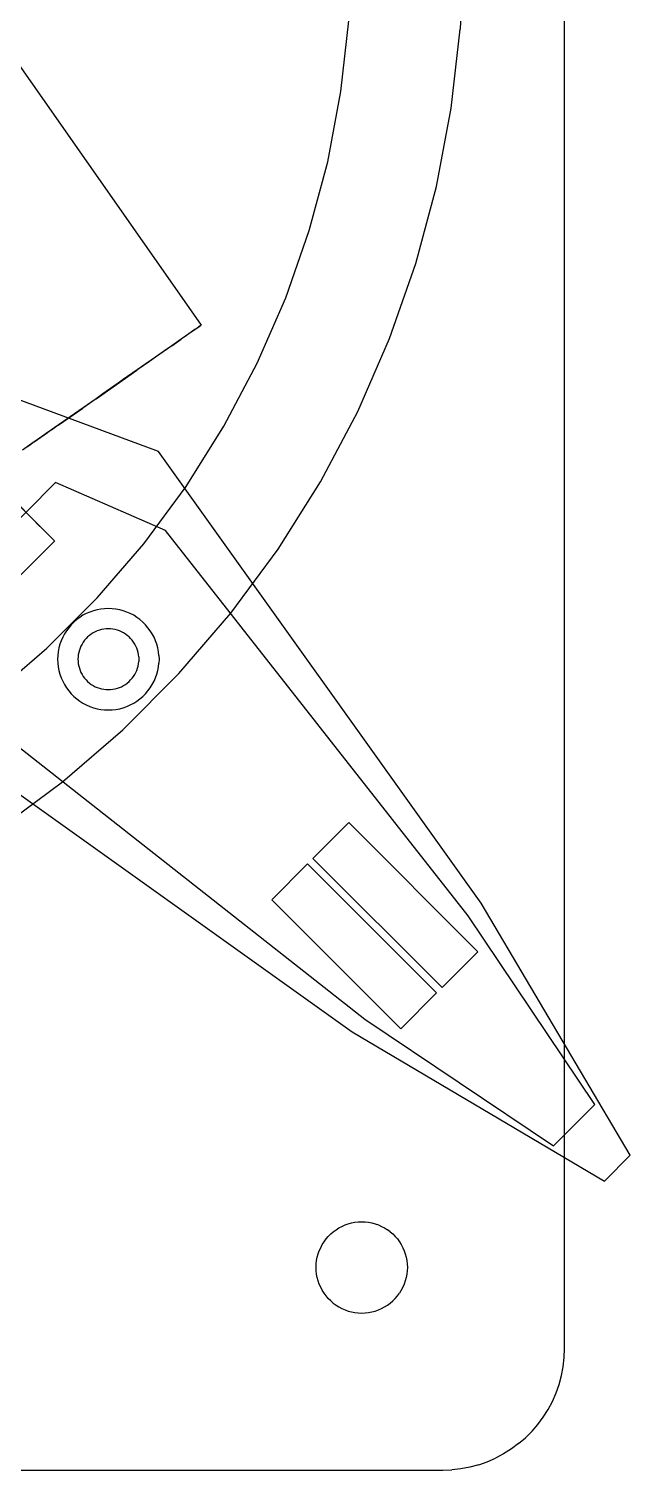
# Model space of a CAD drawing. Header units: millimetres. Extents: x -180 to 1414, y -663 to 972.
# Drawn here: x 1262.2 to 1321.5, y 355 to 497.2 of the extents above; entities that cross this region are included whole.
import ezdxf

# ---------------------------------------------------------------- set-up
doc = ezdxf.new("R2010")
doc.units = ezdxf.units.MM
doc.layers.add('TOP', color=8, linetype='Continuous')

msp = doc.modelspace()

# ---------------------------------------------------------------- linework, layer by layer
at = {"layer": 'TOP'}
for p, q in [((1315, 367), (1315, 533)), ((1238.94, 525.37), (1279.15, 467.95)), ((1305, 505), (1304.71, 497.15)), ((1305, 505), (1304.71, 497.15)), ((1292.95, 490.99), (1293.74, 497.98)), ((1292.95, 490.99), (1293.74, 497.98)), ((1303.83, 489.35), (1304.71, 497.15)), ((1303.83, 489.35), (1304.71, 497.15)), ((1291.64, 484.08), (1292.95, 490.99)), ((1291.64, 484.08), (1292.95, 490.99)), ((1302.37, 481.64), (1303.83, 489.35)), ((1302.37, 481.64), (1303.83, 489.35)), ((1289.82, 477.29), (1291.64, 484.08)), ((1289.82, 477.29), (1291.64, 484.08)), ((1300.34, 474.05), (1302.37, 481.64)), ((1300.34, 474.05), (1302.37, 481.64)), ((1287.5, 470.66), (1289.82, 477.29)), ((1287.5, 470.66), (1289.82, 477.29)), ((1297.74, 466.64), (1300.34, 474.05)), ((1297.74, 466.64), (1300.34, 474.05)), ((1284.69, 464.21), (1287.5, 470.66)), ((1284.69, 464.21), (1287.5, 470.66)), ((1278.53, 467.51), (1279.05, 467.88)), ((1279.05, 467.88), (1278.75, 467.67)), ((1279.05, 467.88), (1278.92, 467.79)), ((1279.15, 467.95), (1279.05, 467.88)), ((1279.12, 467.93), (1279.05, 467.88)), ((1279.12, 467.93), (1279.15, 467.95)), ((1276.27, 465.93), (1277.18, 466.57)), ((1277.18, 466.57), (1276.74, 466.26)), ((1277.94, 467.1), (1277.18, 466.57)), ((1277.58, 466.85), (1277.18, 466.57)), ((1277.94, 467.1), (1277.58, 466.85)), ((1278.75, 467.67), (1277.94, 467.1)), ((1278.53, 467.51), (1277.94, 467.1)), ((1278.26, 467.32), (1277.94, 467.1)), ((1278.53, 467.51), (1278.26, 467.32)), ((1278.75, 467.67), (1278.53, 467.51)), ((1278.92, 467.79), (1278.75, 467.67)), ((1294.6, 459.44), (1297.74, 466.64)), ((1294.6, 459.44), (1297.74, 466.64)), ((1276.27, 465.93), (1274.64, 464.79)), ((1275.22, 465.19), (1274.64, 464.79)), ((1275.76, 465.57), (1275.22, 465.19)), ((1276.27, 465.93), (1275.76, 465.57)), ((1276.74, 466.26), (1276.27, 465.93)), ((1274.64, 464.79), (1269.47, 461.17)), ((1274.64, 464.79), (1271.48, 462.58)), ((1274.64, 464.79), (1272.14, 463.04)), ((1274.64, 464.79), (1272.8, 463.5)), ((1274.05, 464.38), (1272.8, 463.5)), ((1273.43, 463.94), (1272.8, 463.5)), ((1274.05, 464.38), (1273.43, 463.94)), ((1274.64, 464.79), (1274.05, 464.38)), ((1281.41, 458), (1284.69, 464.21)), ((1281.41, 458), (1284.69, 464.21)), ((1274.95, 455.5), (1256.37, 462.38)), ((1268.8, 460.7), (1272.8, 463.5)), ((1268.8, 460.7), (1270.81, 462.11)), ((1270.81, 462.11), (1269.47, 461.17)), ((1270.81, 462.11), (1270.14, 461.64)), ((1271.48, 462.58), (1270.81, 462.11)), ((1271.48, 462.58), (1272.8, 463.5)), ((1272.14, 463.04), (1271.48, 462.58)), ((1272.8, 463.5), (1272.14, 463.04)), ((1268.8, 460.7), (1266.23, 458.9)), ((1268.8, 460.7), (1268.13, 460.23)), ((1269.47, 461.17), (1268.8, 460.7)), ((1270.14, 461.64), (1269.47, 461.17)), ((1265.06, 458.08), (1267.48, 459.78)), ((1266.85, 459.33), (1266.23, 458.9)), ((1267.48, 459.78), (1266.85, 459.33)), ((1268.13, 460.23), (1267.48, 459.78)), ((1290.93, 452.5), (1294.6, 459.44)), ((1290.93, 452.5), (1294.6, 459.44)), ((1266.23, 458.9), (1263.09, 456.71)), ((1265.06, 458.08), (1263.09, 456.71)), ((1265.06, 458.08), (1264.52, 457.7)), ((1265.63, 458.48), (1265.06, 458.08)), ((1266.23, 458.9), (1265.63, 458.48)), ((1277.67, 452.05), (1281.41, 458)), ((1277.67, 452.05), (1281.41, 458)), ((1262.69, 456.43), (1261.53, 455.61)), ((1262.69, 456.43), (1262.34, 456.17)), ((1262.69, 456.43), (1264.01, 457.35)), ((1263.09, 456.71), (1262.69, 456.43)), ((1263.53, 457.01), (1263.09, 456.71)), ((1264.01, 457.35), (1263.53, 457.01)), ((1264.52, 457.7), (1264.01, 457.35)), ((1262.34, 456.17), (1262.02, 455.95)), ((1306.77, 410.95), (1274.95, 455.5)), ((1263.51, 447.85), (1256.5, 454.86)), ((1264.17, 447.2), (1256.73, 454.63)), ((1264.4, 446.97), (1256.82, 454.55)), ((1264.57, 446.8), (1256.87, 454.49)), ((1264.67, 446.7), (1256.91, 454.45)), ((1252.58, 440.2), (1264.8, 452.42)), ((1275.63, 447.7), (1264.8, 452.42)), ((1286.76, 445.85), (1290.93, 452.5)), ((1286.76, 445.85), (1290.93, 452.5)), ((1273.49, 446.39), (1277.67, 452.05)), ((1273.49, 446.39), (1277.67, 452.05)), ((1262.61, 448.75), (1262.08, 449.29)), ((1263.09, 448.27), (1262.61, 448.75)), ((1263.51, 447.85), (1263.09, 448.27)), ((1254.8, 436.76), (1264.7, 446.66)), ((1263.87, 447.49), (1263.51, 447.85)), ((1264.17, 447.2), (1263.87, 447.49)), ((1264.4, 446.97), (1264.17, 447.2)), ((1264.57, 446.8), (1264.4, 446.97)), ((1264.67, 446.7), (1264.57, 446.8)), ((1264.67, 446.7), (1264.7, 446.66)), ((1305.5, 409.68), (1275.63, 447.7)), ((1268.91, 441.06), (1273.49, 446.39)), ((1268.91, 441.06), (1273.49, 446.39)), ((1282.09, 439.53), (1286.76, 445.85)), ((1282.09, 439.53), (1286.76, 445.85)), ((1263.94, 436.09), (1268.91, 441.06)), ((1263.94, 436.09), (1268.91, 441.06)), ((1267.83, 439.5), (1267.5, 439.33)), ((1268.18, 439.65), (1267.83, 439.5)), ((1268.53, 439.77), (1268.18, 439.65)), ((1268.89, 439.87), (1268.53, 439.77)), ((1269.26, 439.94), (1268.89, 439.87)), ((1269.63, 439.98), (1269.26, 439.94)), ((1270, 440), (1269.63, 439.98)), ((1270.38, 439.98), (1270, 440)), ((1270.75, 439.94), (1270.38, 439.98)), ((1271.12, 439.87), (1270.75, 439.94)), ((1271.48, 439.77), (1271.12, 439.87)), ((1271.83, 439.65), (1271.48, 439.77)), ((1272.17, 439.5), (1271.83, 439.65)), ((1272.5, 439.33), (1272.17, 439.5)), ((1276.97, 433.58), (1282.09, 439.53)), ((1276.97, 433.58), (1282.09, 439.53)), ((1266.09, 438.11), (1265.87, 437.81)), ((1266.34, 438.4), (1266.09, 438.11)), ((1266.6, 438.66), (1266.34, 438.4)), ((1266.89, 438.91), (1266.6, 438.66)), ((1267.19, 439.13), (1266.89, 438.91)), ((1267.5, 439.33), (1267.19, 439.13)), ((1269.56, 437.96), (1269.34, 437.92)), ((1269.78, 437.99), (1269.56, 437.96)), ((1270, 438), (1269.78, 437.99)), ((1270.23, 437.99), (1270, 438)), ((1270.45, 437.96), (1270.23, 437.99)), ((1270.67, 437.92), (1270.45, 437.96)), ((1272.82, 439.13), (1272.5, 439.33)), ((1273.12, 438.91), (1272.82, 439.13)), ((1273.4, 438.66), (1273.12, 438.91)), ((1273.67, 438.4), (1273.4, 438.66)), ((1273.91, 438.11), (1273.67, 438.4)), ((1274.13, 437.81), (1273.91, 438.11)), ((1265.35, 436.82), (1265.23, 436.47)), ((1265.5, 437.17), (1265.35, 436.82)), ((1265.67, 437.5), (1265.5, 437.17)), ((1265.87, 437.81), (1265.67, 437.5)), ((1267.52, 436.69), (1267.41, 436.5)), ((1267.66, 436.87), (1267.52, 436.69)), ((1267.8, 437.04), (1267.66, 436.87)), ((1267.96, 437.2), (1267.8, 437.04)), ((1268.13, 437.34), (1267.96, 437.2)), ((1268.31, 437.48), (1268.13, 437.34)), ((1268.5, 437.59), (1268.31, 437.48)), ((1268.7, 437.7), (1268.5, 437.59)), ((1268.91, 437.79), (1268.7, 437.7)), ((1269.12, 437.86), (1268.91, 437.79)), ((1269.34, 437.92), (1269.12, 437.86)), ((1270.89, 437.86), (1270.67, 437.92)), ((1271.1, 437.79), (1270.89, 437.86)), ((1271.31, 437.7), (1271.1, 437.79)), ((1271.5, 437.59), (1271.31, 437.7)), ((1271.69, 437.48), (1271.5, 437.59)), ((1271.87, 437.34), (1271.69, 437.48)), ((1272.04, 437.2), (1271.87, 437.34)), ((1272.2, 437.04), (1272.04, 437.2)), ((1272.35, 436.87), (1272.2, 437.04)), ((1272.48, 436.69), (1272.35, 436.87)), ((1272.6, 436.5), (1272.48, 436.69)), ((1274.33, 437.5), (1274.13, 437.81)), ((1274.51, 437.17), (1274.33, 437.5)), ((1274.66, 436.82), (1274.51, 437.17)), ((1274.78, 436.47), (1274.66, 436.82)), ((1258.61, 431.51), (1263.94, 436.09)), ((1258.61, 431.51), (1263.94, 436.09)), ((1265.02, 435.37), (1265, 435)), ((1265.06, 435.74), (1265.02, 435.37)), ((1265.13, 436.11), (1265.06, 435.74)), ((1265.23, 436.47), (1265.13, 436.11)), ((1267.01, 435.22), (1267, 435)), ((1267.04, 435.44), (1267.01, 435.22)), ((1267.08, 435.66), (1267.04, 435.44)), ((1267.14, 435.88), (1267.08, 435.66)), ((1267.21, 436.09), (1267.14, 435.88)), ((1267.3, 436.3), (1267.21, 436.09)), ((1267.41, 436.5), (1267.3, 436.3)), ((1272.71, 436.3), (1272.6, 436.5)), ((1272.8, 436.09), (1272.71, 436.3)), ((1272.87, 435.88), (1272.8, 436.09)), ((1272.93, 435.66), (1272.87, 435.88)), ((1272.97, 435.44), (1272.93, 435.66)), ((1273, 435.22), (1272.97, 435.44)), ((1273, 435.22), (1273, 435)), ((1274.88, 436.11), (1274.78, 436.47)), ((1274.95, 435.74), (1274.88, 436.11)), ((1274.99, 435.37), (1274.95, 435.74)), ((1274.99, 435.37), (1275, 435)), ((1265, 435), (1265.02, 434.62)), ((1265.02, 434.62), (1265.06, 434.25)), ((1265.06, 434.25), (1265.13, 433.88)), ((1265.13, 433.88), (1265.23, 433.52)), ((1267, 435), (1267.01, 434.77)), ((1267.01, 434.77), (1267.04, 434.55)), ((1267.04, 434.55), (1267.08, 434.33)), ((1267.08, 434.33), (1267.14, 434.11)), ((1267.14, 434.11), (1267.21, 433.9)), ((1267.21, 433.9), (1267.3, 433.69)), ((1267.3, 433.69), (1267.41, 433.5)), ((1272.6, 433.5), (1272.71, 433.69)), ((1272.71, 433.69), (1272.8, 433.9)), ((1272.8, 433.9), (1272.87, 434.11)), ((1272.87, 434.11), (1272.93, 434.33)), ((1272.93, 434.33), (1272.97, 434.55)), ((1272.97, 434.55), (1273, 434.77)), ((1273, 435), (1273, 434.77)), ((1274.78, 433.52), (1274.88, 433.88)), ((1274.88, 433.88), (1274.95, 434.25)), ((1274.95, 434.25), (1274.99, 434.62)), ((1275, 435), (1274.99, 434.62)), ((1265.23, 433.52), (1265.35, 433.17)), ((1265.35, 433.17), (1265.5, 432.83)), ((1265.5, 432.83), (1265.67, 432.5)), ((1265.67, 432.5), (1265.87, 432.18)), ((1267.41, 433.5), (1267.52, 433.31)), ((1267.52, 433.31), (1267.66, 433.13)), ((1267.66, 433.13), (1267.8, 432.96)), ((1267.8, 432.96), (1267.96, 432.8)), ((1267.96, 432.8), (1268.13, 432.65)), ((1268.13, 432.65), (1268.31, 432.52)), ((1268.31, 432.52), (1268.5, 432.4)), ((1268.5, 432.4), (1268.7, 432.29)), ((1268.7, 432.29), (1268.91, 432.2)), ((1271.1, 432.2), (1271.31, 432.29)), ((1271.31, 432.29), (1271.5, 432.4)), ((1271.42, 428.03), (1276.97, 433.58)), ((1271.42, 428.03), (1276.97, 433.58)), ((1271.5, 432.4), (1271.69, 432.52)), ((1271.69, 432.52), (1271.87, 432.65)), ((1271.87, 432.65), (1272.04, 432.8)), ((1272.04, 432.8), (1272.2, 432.96)), ((1272.2, 432.96), (1272.35, 433.13)), ((1272.35, 433.13), (1272.48, 433.31)), ((1272.48, 433.31), (1272.6, 433.5)), ((1274.13, 432.18), (1274.33, 432.5)), ((1274.33, 432.5), (1274.51, 432.83)), ((1274.51, 432.83), (1274.66, 433.17)), ((1274.66, 433.17), (1274.78, 433.52)), ((1265.87, 432.18), (1266.09, 431.88)), ((1266.09, 431.88), (1266.34, 431.6)), ((1266.34, 431.6), (1266.6, 431.33)), ((1266.6, 431.33), (1266.89, 431.09)), ((1266.89, 431.09), (1267.19, 430.87)), ((1267.19, 430.87), (1267.5, 430.67)), ((1268.91, 432.2), (1269.12, 432.13)), ((1269.12, 432.13), (1269.34, 432.07)), ((1269.34, 432.07), (1269.56, 432.03)), ((1269.56, 432.03), (1269.78, 432)), ((1269.78, 432), (1270, 432)), ((1270, 432), (1270.23, 432)), ((1270.23, 432), (1270.45, 432.03)), ((1270.45, 432.03), (1270.67, 432.07)), ((1270.67, 432.07), (1270.89, 432.13)), ((1270.89, 432.13), (1271.1, 432.2)), ((1272.5, 430.67), (1272.82, 430.87)), ((1272.82, 430.87), (1273.12, 431.09)), ((1273.12, 431.09), (1273.4, 431.33)), ((1273.4, 431.33), (1273.67, 431.6)), ((1273.67, 431.6), (1273.91, 431.88)), ((1273.91, 431.88), (1274.13, 432.18)), ((1249.5, 430.05), (1294.05, 398.23)), ((1267.5, 430.67), (1267.83, 430.49)), ((1267.83, 430.49), (1268.18, 430.34)), ((1268.18, 430.34), (1268.53, 430.22)), ((1268.53, 430.22), (1268.89, 430.12)), ((1268.89, 430.12), (1269.26, 430.05)), ((1269.26, 430.05), (1269.63, 430.01)), ((1269.63, 430.01), (1270, 430)), ((1270, 430), (1270.38, 430.01)), ((1270.38, 430.01), (1270.75, 430.05)), ((1270.75, 430.05), (1271.12, 430.12)), ((1271.12, 430.12), (1271.48, 430.22)), ((1271.48, 430.22), (1271.83, 430.34)), ((1271.83, 430.34), (1272.17, 430.49)), ((1272.17, 430.49), (1272.5, 430.67)), ((1257.3, 429.37), (1295.32, 399.5)), ((1265.47, 422.91), (1271.42, 428.03)), ((1265.47, 422.91), (1271.42, 428.03)), ((1259.15, 418.24), (1265.47, 422.91)), ((1259.15, 418.24), (1265.47, 422.91)), ((1290.19, 415.34), (1293.73, 418.88)), ((1306.46, 406.15), (1293.73, 418.88)), ((1290.19, 415.34), (1302.92, 402.62)), ((1286.12, 411.27), (1289.66, 414.81)), ((1289.66, 414.81), (1302.38, 402.08)), ((1298.85, 398.54), (1286.12, 411.27)), ((1321.48, 386.06), (1306.77, 410.95)), ((1318, 391.07), (1305.5, 409.68)), ((1306.46, 406.15), (1302.92, 402.62)), ((1298.85, 398.54), (1302.38, 402.08)), ((1294.05, 398.23), (1318.94, 383.52)), ((1295.32, 399.5), (1313.93, 387)), ((1313.93, 387), (1318, 391.07)), ((1318.94, 383.52), (1321.48, 386.06)), ((1291.7, 378.06), (1291.94, 378.3)), ((1291.94, 378.3), (1292.19, 378.52)), ((1292.19, 378.52), (1292.47, 378.72)), ((1292.47, 378.72), (1292.75, 378.9)), ((1292.75, 378.9), (1293.05, 379.05)), ((1293.05, 379.05), (1293.36, 379.19)), ((1293.36, 379.19), (1293.67, 379.3)), ((1293.67, 379.3), (1294, 379.39)), ((1294, 379.39), (1294.33, 379.45)), ((1294.33, 379.45), (1294.66, 379.49)), ((1294.66, 379.49), (1295, 379.5)), ((1295, 379.5), (1295.34, 379.49)), ((1295.34, 379.49), (1295.67, 379.45)), ((1295.67, 379.45), (1296, 379.39)), ((1296, 379.39), (1296.33, 379.3)), ((1296.33, 379.3), (1296.64, 379.19)), ((1296.64, 379.19), (1296.95, 379.05)), ((1296.95, 379.05), (1297.25, 378.9)), ((1297.25, 378.9), (1297.53, 378.72)), ((1297.81, 378.52), (1297.53, 378.72)), ((1297.81, 378.52), (1298.06, 378.3)), ((1298.06, 378.3), (1298.3, 378.06)), ((1290.81, 376.64), (1290.95, 376.95)), ((1290.95, 376.95), (1291.1, 377.25)), ((1291.1, 377.25), (1291.28, 377.53)), ((1291.28, 377.53), (1291.48, 377.81)), ((1291.48, 377.81), (1291.7, 378.06)), ((1298.3, 378.06), (1298.52, 377.81)), ((1298.52, 377.81), (1298.72, 377.53)), ((1298.72, 377.53), (1298.9, 377.25)), ((1298.9, 377.25), (1299.05, 376.95)), ((1299.05, 376.95), (1299.19, 376.64)), ((1290.51, 375.34), (1290.55, 375.67)), ((1290.55, 375.67), (1290.61, 376)), ((1290.61, 376), (1290.7, 376.33)), ((1290.7, 376.33), (1290.81, 376.64)), ((1299.19, 376.64), (1299.3, 376.33)), ((1299.3, 376.33), (1299.39, 376)), ((1299.39, 376), (1299.45, 375.67)), ((1299.45, 375.67), (1299.49, 375.34)), ((1290.5, 375), (1290.51, 375.34)), ((1290.51, 374.66), (1290.5, 375)), ((1290.55, 374.33), (1290.51, 374.66)), ((1290.61, 374), (1290.55, 374.33)), ((1290.7, 373.67), (1290.61, 374)), ((1299.39, 374), (1299.3, 373.67)), ((1299.45, 374.33), (1299.39, 374)), ((1299.49, 374.66), (1299.45, 374.33)), ((1299.49, 375.34), (1299.5, 375)), ((1299.5, 375), (1299.49, 374.66)), ((1290.81, 373.36), (1290.7, 373.67)), ((1290.95, 373.05), (1290.81, 373.36)), ((1291.1, 372.75), (1290.95, 373.05)), ((1291.28, 372.47), (1291.1, 372.75)), ((1298.9, 372.75), (1298.72, 372.47)), ((1299.05, 373.05), (1298.9, 372.75)), ((1299.19, 373.36), (1299.05, 373.05)), ((1299.3, 373.67), (1299.19, 373.36)), ((1291.48, 372.19), (1291.28, 372.47)), ((1291.7, 371.94), (1291.48, 372.19)), ((1291.94, 371.7), (1291.7, 371.94)), ((1291.94, 371.7), (1292.19, 371.48)), ((1292.19, 371.48), (1292.47, 371.28)), ((1292.47, 371.28), (1292.75, 371.1)), ((1297.25, 371.1), (1297.53, 371.28)), ((1297.53, 371.28), (1297.81, 371.48)), ((1297.81, 371.48), (1298.06, 371.7)), ((1298.06, 371.7), (1298.3, 371.94)), ((1298.3, 371.94), (1298.52, 372.19)), ((1298.52, 372.19), (1298.72, 372.47)), ((1292.75, 371.1), (1293.05, 370.95)), ((1293.05, 370.95), (1293.36, 370.81)), ((1293.36, 370.81), (1293.67, 370.7)), ((1293.67, 370.7), (1294, 370.61)), ((1294, 370.61), (1294.33, 370.55)), ((1294.33, 370.55), (1294.66, 370.51)), ((1294.66, 370.51), (1295, 370.5)), ((1295, 370.5), (1295.34, 370.51)), ((1295.34, 370.51), (1295.67, 370.55)), ((1295.67, 370.55), (1296, 370.61)), ((1296, 370.61), (1296.33, 370.7)), ((1296.33, 370.7), (1296.64, 370.81)), ((1296.64, 370.81), (1296.95, 370.95)), ((1296.95, 370.95), (1297.25, 371.1)), ((1314.97, 366.1), (1315, 367)), ((1314.87, 365.21), (1314.97, 366.1)), ((1314.47, 363.46), (1314.7, 364.33)), ((1314.7, 364.33), (1314.87, 365.21)), ((1313.81, 361.79), (1314.17, 362.62)), ((1314.17, 362.62), (1314.47, 363.46)), ((1313.39, 361), (1313.81, 361.79)), ((1312.38, 359.52), (1312.91, 360.24)), ((1312.91, 360.24), (1313.39, 361)), ((1311.16, 358.2), (1311.8, 358.84)), ((1311.8, 358.84), (1312.38, 359.52)), ((1309.76, 357.09), (1309, 356.61)), ((1310.48, 357.62), (1309.76, 357.09)), ((1310.48, 357.62), (1311.16, 358.2)), ((1306.54, 355.53), (1305.67, 355.3)), ((1306.54, 355.53), (1307.38, 355.83)), ((1307.38, 355.83), (1308.21, 356.19)), ((1309, 356.61), (1308.21, 356.19)), ((1097, 355), (1303, 355)), ((1303, 355), (1303.9, 355.03)), ((1304.79, 355.13), (1303.9, 355.03)), ((1305.67, 355.3), (1304.79, 355.13))]:
    msp.add_line(p, q, dxfattribs=at)

doc.saveas('drawing.dxf')
